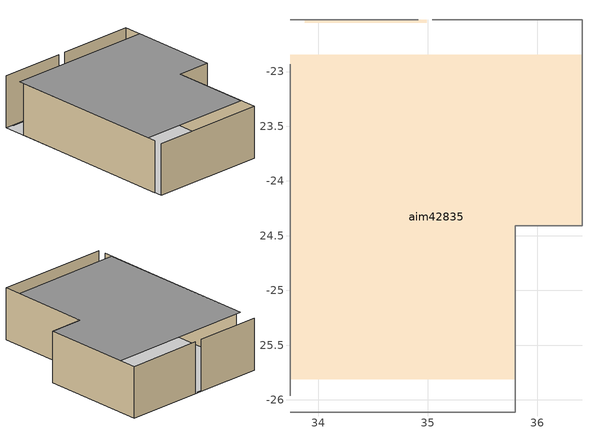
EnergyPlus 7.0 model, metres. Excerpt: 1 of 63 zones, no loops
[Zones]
aim42835
 floor to aim42727 (construction-33): 33.88,-22.52 34.99,-22.52 34.99,-22.55 33.88,-22.55 z2.74
 floor to aim68216 (construction-23): 33.74,-25.81 33.74,-22.84 36.41,-22.84 36.41,-24.41 35.8,-24.41 35.8,-25.81 z3.66
 wall to aim0014 (construction-31): 33.74,-26.12 35.8,-26.12 z2.74:3.66
 wall to aim42955 (construction-31): 35.8,-26.12 35.8,-24.41 36.41,-24.41 36.41,-22.52 35.04,-22.52 z2.74:3.66
 wall to aim43306 (construction-31): 34.91,-22.52 33.74,-22.52 z2.74:3.66
 wall to aim42648 (construction-31): 33.74,-22.93 33.74,-25.96 z2.74:3.66
 ceiling to aim42727 (construction-33): 35.8,-26.12 35.8,-24.41 36.41,-24.41 36.41,-22.52 34.99,-22.52 34.99,-22.55 33.88,-22.55 33.88,-22.52 33.74,-22.52 33.74,-26.12 z2.74
[Site:Location]
Braintree  MA United States: Latitude {deg}=42.213; Longitude {deg}=-71.033; Time Zone {hr}=-5.91942; Elevation {m}=26
[Site:GroundTemperature:BuildingSurface]
18.89, 18.92, 19.02, 19.12, 19.21, 19.23, 19.07, 19.32, 19.09, 19.21, 19.13, 18.96
[SizingPeriod:DesignDay] Day of Month=21; Humidity Indicating Type=Wet-Bulb
Name | Maximum Dry-Bulb Temperature {C} | Wet-Bulb at Max {C} | Barometric Pressure {Pa} | Wind Speed {m/s} | Wind Direction {deg} | Month | Day Type | Daily Dry-Bulb Temperature Range {deltaC} | Barometric Pressure {Pa}}
GBS_04R20_266135 Winter | -14.6 | -14.6 | 99400 | 3 | 320 | 1 | WinterDesignDay
GBS_04R20_266135 Summer | 30.8 | 22.4 |  | 0 | 0 | 7 | SummerDesignDay | 10.9 | 99800
[BUILDING]
Project Name: Building Azimuth=0; Building Terrain=Suburbs; Loads Convergence Tolerance=4E-02; Temperature Convergence Tolerance=4E-01; Solar Distribution=MinimalShadowing; Max Number of Warmup Days=25; Minimum Number of Warmup Days=6
[MATERIAL]
mat-384: Smooth, 0.01905, 0.11544, 512.591, 1381.644, 0.9, 0.75, 0.75
mat-353: Smooth, 0.01588, 0.160266, 800.923, 837.36, 0.9, 0.75, 0.75
mat-223: Smooth, 0.01271, 0.0571142, 288.332, 1339.776, 0.9, 0.75, 0.75
[MATERIAL:NoMass]
mat-248: MediumRough, 0.366309
mat-452: Smooth, 0.170827
[MATERIAL:AirGap]
mat-464: 0.109188
[CONSTRUCTION]
construction-31: mat-353, mat-464, mat-353
construction-33: mat-223
construction-23: mat-384, mat-452, mat-248
[ZONE]
aim42835: 0, 0, 0, 0, 1, 1, 0.650779, 5.53743, 8.50892
